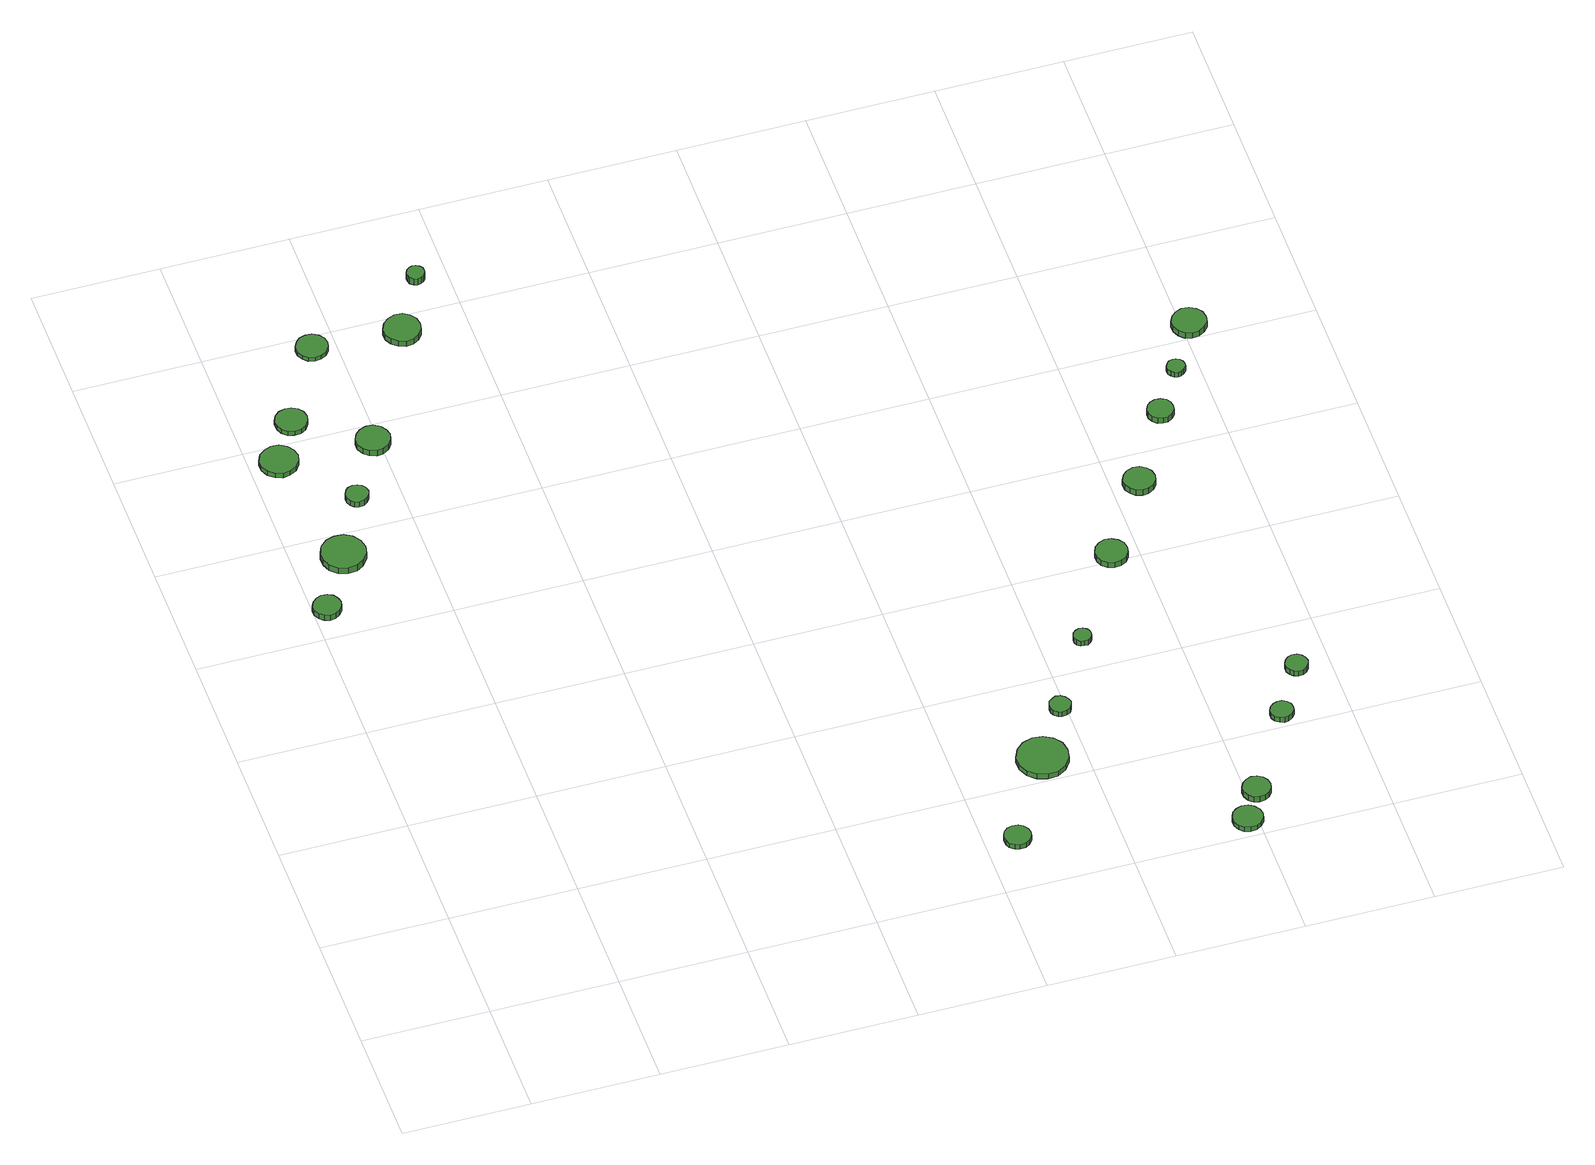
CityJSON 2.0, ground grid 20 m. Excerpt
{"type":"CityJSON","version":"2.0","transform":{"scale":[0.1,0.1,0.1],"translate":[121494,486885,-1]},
"CityObjects":{
"tree1":{"type":"SolitaryVegetationObject","attributes":{"function":"something"},"geometry":[{"type":"MultiSurface","lod":"1","boundaries":[[[0,1,2,3,4,5,6,7,8,9,10,11,12,13,14]],[[15,16,17,18,19,20,21,22,23,24,25,26,27,28,29]],[[0,29,28,1]],[[1,28,27,2]],[[2,27,26,3]],[[3,26,25,4]],[[4,25,24,5]],[[5,24,23,6]],[[6,23,22,7]],[[7,22,21,8]],[[8,21,20,9]],[[9,20,19,10]],[[10,19,18,11]],[[11,18,17,12]],[[12,17,16,13]],[[13,16,15,14]],[[14,15,29,0]]]}]},
"tree2":{"type":"SolitaryVegetationObject","attributes":{"function":"something"},"geometry":[{"type":"MultiSurface","lod":"1","boundaries":[[[30,31,32,33,34,35,36,37,38,39,40,41,42,43,44]],[[45,46,47,48,49,50,51,52,53,54,55,56,57,58,59]],[[30,59,58,31]],[[31,58,57,32]],[[32,57,56,33]],[[33,56,55,34]],[[34,55,54,35]],[[35,54,53,36]],[[36,53,52,37]],[[37,52,51,38]],[[38,51,50,39]],[[39,50,49,40]],[[40,49,48,41]],[[41,48,47,42]],[[42,47,46,43]],[[43,46,45,44]],[[44,45,59,30]]]}]},
"tree3":{"type":"SolitaryVegetationObject","attributes":{"function":"something"},"geometry":[{"type":"MultiSurface","lod":"1","boundaries":[[[60,61,62,63,64,65,66,67,68,69,70,71,72,73,74]],[[75,76,77,78,79,80,81,82,83,84,85,86,87,88,89]],[[60,89,88,61]],[[61,88,87,62]],[[62,87,86,63]],[[63,86,85,64]],[[64,85,84,65]],[[65,84,83,66]],[[66,83,82,67]],[[67,82,81,68]],[[68,81,80,69]],[[69,80,79,70]],[[70,79,78,71]],[[71,78,77,72]],[[72,77,76,73]],[[73,76,75,74]],[[74,75,89,60]]]}]},
"tree4":{"type":"SolitaryVegetationObject","attributes":{"function":"something"},"geometry":[{"type":"MultiSurface","lod":"1","boundaries":[[[90,91,92,93,94,95,96,97,98,99,100,101,102,103,104]],[[105,106,107,108,109,110,111,112,113,114,115,116,117,118,119]],[[90,119,118,91]],[[91,118,117,92]],[[92,117,116,93]],[[93,116,115,94]],[[94,115,114,95]],[[95,114,113,96]],[[96,113,112,97]],[[97,112,111,98]],[[98,111,110,99]],[[99,110,109,100]],[[100,109,108,101]],[[101,108,107,102]],[[102,107,106,103]],[[103,106,105,104]],[[104,105,119,90]]]}]},
"tree5":{"type":"SolitaryVegetationObject","attributes":{"function":"something"},"geometry":[{"type":"MultiSurface","lod":"1","boundaries":[[[120,121,122,123,124,125,126,127,128,129,130,131,132,133,134]],[[135,136,137,138,139,140,141,142,143,144,145,146,147,148,149]],[[120,149,148,121]],[[121,148,147,122]],[[122,147,146,123]],[[123,146,145,124]],[[124,145,144,125]],[[125,144,143,126]],[[126,143,142,127]],[[127,142,141,128]],[[128,141,140,129]],[[129,140,139,130]],[[130,139,138,131]],[[131,138,137,132]],[[132,137,136,133]],[[133,136,135,134]],[[134,135,149,120]]]}]},
"tree6":{"type":"SolitaryVegetationObject","attributes":{"function":"something"},"geometry":[{"type":"MultiSurface","lod":"1","boundaries":[[[150,151,152,153,154,155,156,157,158,159,160,161,162,163,164]],[[165,166,167,168,169,170,171,172,173,174,175,176,177,178,179]],[[150,179,178,151]],[[151,178,177,152]],[[152,177,176,153]],[[153,176,175,154]],[[154,175,174,155]],[[155,174,173,156]],[[156,173,172,157]],[[157,172,171,158]],[[158,171,170,159]],[[159,170,169,160]],[[160,169,168,161]],[[161,168,167,162]],[[162,167,166,163]],[[163,166,165,164]],[[164,165,179,150]]]}]},
"tree7":{"type":"SolitaryVegetationObject","attributes":{"function":"something"},"geometry":[{"type":"MultiSurface","lod":"1","boundaries":[[[180,181,182,183,184,185,186,187,188,189,190,191,192,193,194]],[[195,196,197,198,199,200,201,202,203,204,205,206,207,208,209]],[[180,209,208,181]],[[181,208,207,182]],[[182,207,206,183]],[[183,206,205,184]],[[184,205,204,185]],[[185,204,203,186]],[[186,203,202,187]],[[187,202,201,188]],[[188,201,200,189]],[[189,200,199,190]],[[190,199,198,191]],[[191,198,197,192]],[[192,197,196,193]],[[193,196,195,194]],[[194,195,209,180]]]}]},
"tree8":{"type":"SolitaryVegetationObject","attributes":{"function":"something"},"geometry":[{"type":"MultiSurface","lod":"1","boundaries":[[[210,211,212,213,214,215,216,217,218,219,220,221,222,223,224]],[[225,226,227,228,229,230,231,232,233,234,235,236,237,238,239]],[[210,239,238,211]],[[211,238,237,212]],[[212,237,236,213]],[[213,236,235,214]],[[214,235,234,215]],[[215,234,233,216]],[[216,233,232,217]],[[217,232,231,218]],[[218,231,230,219]],[[219,230,229,220]],[[220,229,228,221]],[[221,228,227,222]],[[222,227,226,223]],[[223,226,225,224]],[[224,225,239,210]]]}]},
"tree9":{"type":"SolitaryVegetationObject","attributes":{"function":"something"},"geometry":[{"type":"MultiSurface","lod":"1","boundaries":[[[240,241,242,243,244,245,246,247,248,249,250,251,252,253,254]],[[255,256,257,258,259,260,261,262,263,264,265,266,267,268,269]],[[240,269,268,241]],[[241,268,267,242]],[[242,267,266,243]],[[243,266,265,244]],[[244,265,264,245]],[[245,264,263,246]],[[246,263,262,247]],[[247,262,261,248]],[[248,261,260,249]],[[249,260,259,250]],[[250,259,258,251]],[[251,258,257,252]],[[252,257,256,253]],[[253,256,255,254]],[[254,255,269,240]]]}]},
"tree10":{"type":"SolitaryVegetationObject","attributes":{"function":"something"},"geometry":[{"type":"MultiSurface","lod":"1","boundaries":[[[270,271,272,273,274,275,276,277,278,279,280,281,282,283,284]],[[285,286,287,288,289,290,291,292,293,294,295,296,297,298,299]],[[270,299,298,271]],[[271,298,297,272]],[[272,297,296,273]],[[273,296,295,274]],[[274,295,294,275]],[[275,294,293,276]],[[276,293,292,277]],[[277,292,291,278]],[[278,291,290,279]],[[279,290,289,280]],[[280,289,288,281]],[[281,288,287,282]],[[282,287,286,283]],[[283,286,285,284]],[[284,285,299,270]]]}]},
"tree11":{"type":"SolitaryVegetationObject","attributes":{"function":"something"},"geometry":[{"type":"MultiSurface","lod":"1","boundaries":[[[300,301,302,303,304,305,306,307,308,309,310,311,312,313,314]],[[315,316,317,318,319,320,321,322,323,324,325,326,327,328,329]],[[300,329,328,301]],[[301,328,327,302]],[[302,327,326,303]],[[303,326,325,304]],[[304,325,324,305]],[[305,324,323,306]],[[306,323,322,307]],[[307,322,321,308]],[[308,321,320,309]],[[309,320,319,310]],[[310,319,318,311]],[[311,318,317,312]],[[312,317,316,313]],[[313,316,315,314]],[[314,315,329,300]]]}]},
"tree12":{"type":"SolitaryVegetationObject","attributes":{"function":"something"},"geometry":[{"type":"MultiSurface","lod":"1","boundaries":[[[330,331,332,333,334,335,336,337,338,339,340,341,342,343,344]],[[345,346,347,348,349,350,351,352,353,354,355,356,357,358,359]],[[330,359,358,331]],[[331,358,357,332]],[[332,357,356,333]],[[333,356,355,334]],[[334,355,354,335]],[[335,354,353,336]],[[336,353,352,337]],[[337,352,351,338]],[[338,351,350,339]],[[339,350,349,340]],[[340,349,348,341]],[[341,348,347,342]],[[342,347,346,343]],[[343,346,345,344]],[[344,345,359,330]]]}]},
"tree13":{"type":"SolitaryVegetationObject","attributes":{"function":"something"},"geometry":[{"type":"MultiSurface","lod":"1","boundaries":[[[360,361,362,363,364,365,366,367,368,369,370,371,372,373,374]],[[375,376,377,378,379,380,381,382,383,384,385,386,387,388,389]],[[360,389,388,361]],[[361,388,387,362]],[[362,387,386,363]],[[363,386,385,364]],[[364,385,384,365]],[[365,384,383,366]],[[366,383,382,367]],[[367,382,381,368]],[[368,381,380,369]],[[369,380,379,370]],[[370,379,378,371]],[[371,378,377,372]],[[372,377,376,373]],[[373,376,375,374]],[[374,375,389,360]]]}]},
"tree14":{"type":"SolitaryVegetationObject","attributes":{"function":"something"},"geometry":[{"type":"MultiSurface","lod":"1","boundaries":[[[390,391,392,393,394,395,396,397,398,399,400,401,402,403,404]],[[405,406,407,408,409,410,411,412,413,414,415,416,417,418,419]],[[390,419,418,391]],[[391,418,417,392]],[[392,417,416,393]],[[393,416,415,394]],[[394,415,414,395]],[[395,414,413,396]],[[396,413,412,397]],[[397,412,411,398]],[[398,411,410,399]],[[399,410,409,400]],[[400,409,408,401]],[[401,408,407,402]],[[402,407,406,403]],[[403,406,405,404]],[[404,405,419,390]]]}]},
"tree15":{"type":"SolitaryVegetationObject","attributes":{"function":"something"},"geometry":[{"type":"MultiSurface","lod":"1","boundaries":[[[420,421,422,423,424,425,426,427,428,429,430,431,432,433,434]],[[435,436,437,438,439,440,441,442,443,444,445,446,447,448,449]],[[420,449,448,421]],[[421,448,447,422]],[[422,447,446,423]],[[423,446,445,424]],[[424,445,444,425]],[[425,444,443,426]],[[426,443,442,427]],[[427,442,441,428]],[[428,441,440,429]],[[429,440,439,430]],[[430,439,438,431]],[[431,438,437,432]],[[432,437,436,433]],[[433,436,435,434]],[[434,435,449,420]]]}]},
"tree16":{"type":"SolitaryVegetationObject","attributes":{"function":"something"},"geometry":[{"type":"MultiSurface","lod":"1","boundaries":[[[450,451,452,453,454,455,456,457,458,459,460,461,462,463,464]],[[465,466,467,468,469,470,471,472,473,474,475,476,477,478,479]],[[450,479,478,451]],[[451,478,477,452]],[[452,477,476,453]],[[453,476,475,454]],[[454,475,474,455]],[[455,474,473,456]],[[456,473,472,457]],[[457,472,471,458]],[[458,471,470,459]],[[459,470,469,460]],[[460,469,468,461]],[[461,468,467,462]],[[462,467,466,463]],[[463,466,465,464]],[[464,465,479,450]]]}]},
"tree17":{"type":"SolitaryVegetationObject","attributes":{"function":"something"},"geometry":[{"type":"MultiSurface","lod":"1","boundaries":[[[480,481,482,483,484,485,486,487,488,489,490,491,492,493,494]],[[495,496,497,498,499,500,501,502,503,504,505,506,507,508,509]],[[480,509,508,481]],[[481,508,507,482]],[[482,507,506,483]],[[483,506,505,484]],[[484,505,504,485]],[[485,504,503,486]],[[486,503,502,487]],[[487,502,501,488]],[[488,501,500,489]],[[489,500,499,490]],[[490,499,498,491]],[[491,498,497,492]],[[492,497,496,493]],[[493,496,495,494]],[[494,495,509,480]]]}]},
"tree18":{"type":"SolitaryVegetationObject","attributes":{"function":"something"},"geometry":[{"type":"MultiSurface","lod":"1","boundaries":[[[510,511,512,513,514,515,516,517,518,519,520,521,522,523,524]],[[525,526,527,528,529,530,531,532,533,534,535,536,537,538,539]],[[510,539,538,511]],[[511,538,537,512]],[[512,537,536,513]],[[513,536,535,514]],[[514,535,534,515]],[[515,534,533,516]],[[516,533,532,517]],[[517,532,531,518]],[[518,531,530,519]],[[519,530,529,520]],[[520,529,528,521]],[[521,528,527,522]],[[522,527,526,523]],[[523,526,525,524]],[[524,525,539,510]]]}]},
"tree19":{"type":"SolitaryVegetationObject","attributes":{"function":"something"},"geometry":[{"type":"MultiSurface","lod":"1","boundaries":[[[540,541,542,543,544,545,546,547,548,549,550,551,552,553,554]],[[555,556,557,558,559,560,561,562,563,564,565,566,567,568,569]],[[540,569,568,541]],[[541,568,567,542]],[[542,567,566,543]],[[543,566,565,544]],[[544,565,564,545]],[[545,564,563,546]],[[546,563,562,547]],[[547,562,561,548]],[[548,561,560,549]],[[549,560,559,550]],[[550,559,558,551]],[[551,558,557,552]],[[552,557,556,553]],[[553,556,555,554]],[[554,555,569,540]]]}]},
"tree20":{"type":"SolitaryVegetationObject","attributes":{"function":"something"},"geometry":[{"type":"MultiSurface","lod":"1","boundaries":[[[570,571,572,573,574,575,576,577,578,579,580,581,582,583,584]],[[585,586,587,588,589,590,591,592,593,594,595,596,597,598,599]],[[570,599,598,571]],[[571,598,597,572]],[[572,597,596,573]],[[573,596,595,574]],[[574,595,594,575]],[[575,594,593,576]],[[576,593,592,577]],[[577,592,591,578]],[[578,591,590,579]],[[579,590,589,580]],[[580,589,588,581]],[[581,588,587,582]],[[582,587,586,583]],[[583,586,585,584]],[[584,585,599,570]]]}]},
"tree21":{"type":"SolitaryVegetationObject","attributes":{"function":"something"},"geometry":[{"type":"MultiSurface","lod":"1","boundaries":[[[600,601,602,603,604,605,606,607,608,609,610,611,612,613,614]],[[615,616,617,618,619,620,621,622,623,624,625,626,627,628,629]],[[600,629,628,601]],[[601,628,627,602]],[[602,627,626,603]],[[603,626,625,604]],[[604,625,624,605]],[[605,624,623,606]],[[606,623,622,607]],[[607,622,621,608]],[[608,621,620,609]],[[609,620,619,610]],[[610,619,618,611]],[[611,618,617,612]],[[612,617,616,613]],[[613,616,615,614]],[[614,615,629,600]]]}]},
"tree22":{"type":"SolitaryVegetationObject","attributes":{"function":"something"},"geometry":[{"type":"MultiSurface","lod":"1","boundaries":[[[630,631,632,633,634,635,636,637,638,639,640,641,642,643,644]],[[645,646,647,648,649,650,651,652,653,654,655,656,657,658,659]],[[630,659,658,631]],[[631,658,657,632]],[[632,657,656,633]],[[633,656,655,634]],[[634,655,654,635]],[[635,654,653,636]],[[636,653,652,637]],[[637,652,651,638]],[[638,651,650,639]],[[639,650,649,640]],[[640,649,648,641]],[[641,648,647,642]],[[642,647,646,643]],[[643,646,645,644]],[[644,645,659,630]]]}]}
},
"vertices":[
[43,858,17],[41,866,17],[36,874,17],[28,878,17],[19,879,17],[11,876,17],[4,870,17],[0,862,17],[0,853,17],[4,845,17],[11,839,17],[19,836,17],[28,837,17],[36,842,17],[41,849,17],[41,849,6],[36,842,6],[28,837,6],[19,836,6],[11,839,6],[4,845,6],[0,853,6],[0,862,6],[4,870,6],[11,876,6],[19,879,6],[28,878,6],[36,874,6],[41,866,6],[43,858,6],
[112,954,18],[109,968,18],[100,980,18],[88,987,18],[74,988,18],[60,984,18],[49,974,18],[44,961,18],[44,947,18],[49,934,18],[60,924,18],[74,920,18],[88,921,18],[100,928,18],[109,940,18],[109,940,6],[100,928,6],[88,921,6],[74,920,6],[60,924,6],[49,934,6],[44,947,6],[44,961,6],[49,974,6],[60,984,6],[74,988,6],[88,987,6],[100,980,6],[109,968,6],[112,954,6],
[75,1166,15],[72,1178,15],[65,1187,15],[54,1194,15],[42,1195,15],[31,1191,15],[21,1183,15],[16,1172,15],[16,1160,15],[21,1148,15],[31,1140,15],[42,1136,15],[54,1138,15],[65,1144,15],[72,1154,15],[72,1154,6],[65,1144,6],[54,1138,6],[42,1136,6],[31,1140,6],[21,1148,6],[16,1160,6],[16,1172,6],[21,1183,6],[31,1191,6],[42,1195,6],[54,1194,6],[65,1187,6],[72,1178,6],[75,1166,6],
[151,1063,17],[149,1070,17],[145,1076,17],[139,1079,17],[131,1080,17],[124,1078,17],[119,1073,17],[116,1066,17],[116,1059,17],[119,1052,17],[124,1047,17],[131,1045,17],[139,1046,17],[145,1050,17],[149,1055,17],[149,1055,6],[145,1050,6],[139,1046,6],[131,1045,6],[124,1047,6],[119,1052,6],[116,1059,6],[116,1066,6],[119,1073,6],[124,1078,6],[131,1080,6],[139,1079,6],[145,1076,6],[149,1070,6],[151,1063,6],
[112,1239,14],[110,1249,14],[104,1257,14],[95,1262,14],[85,1263,14],[75,1260,14],[67,1253,14],[63,1244,14],[63,1234,14],[67,1224,14],[75,1217,14],[85,1214,14],[95,1215,14],[104,1220,14],[110,1229,14],[110,1229,6],[104,1220,6],[95,1215,6],[85,1214,6],[75,1217,6],[67,1224,6],[63,1234,6],[63,1244,6],[67,1253,6],[75,1260,6],[85,1263,6],[95,1262,6],[104,1257,6],[110,1249,6],[112,1239,6],
[217,1164,17],[214,1174,17],[208,1183,17],[198,1189,17],[188,1190,17],[177,1186,17],[169,1179,17],[164,1169,17],[164,1158,17],[169,1148,17],[177,1141,17],[188,1137,17],[198,1138,17],[208,1144,17],[214,1153,17],[214,1153,6],[208,1144,6],[198,1138,6],[188,1137,6],[177,1141,6],[169,1148,6],[164,1158,6],[164,1169,6],[169,1179,6],[177,1186,6],[188,1190,6],[198,1189,6],[208,1183,6],[214,1174,6],[217,1164,6],
[187,1374,14],[185,1384,14],[179,1392,14],[170,1397,14],[160,1398,14],[150,1395,14],[143,1388,14],[138,1379,14],[138,1369,14],[143,1360,14],[150,1353,14],[160,1350,14],[170,1351,14],[179,1356,14],[185,1364,14],[185,1364,6],[179,1356,6],[170,1351,6],[160,1350,6],[150,1353,6],[143,1360,6],[138,1369,6],[138,1379,6],[143,1388,6],[150,1395,6],[160,1398,6],[170,1397,6],[179,1392,6],[185,1384,6],[187,1374,6],
[328,1366,17],[326,1378,17],[319,1388,17],[309,1394,17],[297,1395,17],[286,1391,17],[277,1383,17],[272,1372,17],[272,1360,17],[277,1350,17],[286,1342,17],[297,1338,17],[309,1339,17],[319,1345,17],[326,1355,17],[326,1355,6],[319,1345,6],[309,1339,6],[297,1338,6],[286,1342,6],[277,1350,6],[272,1360,6],[272,1372,6],[277,1383,6],[286,1391,6],[297,1395,6],[309,1394,6],[319,1388,6],[326,1378,6],[328,1366,6],
[366,1465,21],[365,1471,21],[362,1475,21],[357,1478,21],[351,1479,21],[346,1477,21],[341,1473,21],[339,1468,21],[339,1462,21],[341,1457,21],[346,1453,21],[351,1451,21],[357,1452,21],[362,1455,21],[365,1460,21],[365,1460,8],[362,1455,8],[357,1452,8],[351,1451,8],[346,1453,8],[341,1457,8],[339,1462,8],[339,1468,8],[341,1473,8],[346,1477,8],[351,1479,8],[357,1478,8],[362,1475,8],[365,1471,8],[366,1465,8],
[870,99,16],[868,107,16],[863,114,16],[856,118,16],[847,119,16],[839,117,16],[832,111,16],[829,103,16],[829,94,16],[832,86,16],[839,81,16],[847,78,16],[856,79,16],[863,83,16],[868,90,16],[868,90,7],[863,83,7],[856,79,7],[847,78,7],[839,81,7],[832,86,7],[829,94,7],[829,103,7],[832,111,7],[839,117,7],[847,119,7],[856,118,7],[863,114,7],[868,107,7],[870,99,7],
[973,243,16],[970,259,16],[960,272,16],[946,280,16],[930,282,16],[914,277,16],[902,266,16],[895,251,16],[895,235,16],[902,220,16],[914,209,16],[930,204,16],[946,205,16],[960,213,16],[970,227,16],[970,227,6],[960,213,6],[946,205,6],[930,204,6],[914,209,6],[902,220,6],[895,235,6],[895,251,6],[902,266,6],[914,277,6],[930,282,6],[946,280,6],[960,272,6],[970,259,6],[973,243,6],
[1008,336,16],[1006,343,16],[1002,348,16],[996,352,16],[989,353,16],[983,350,16],[977,346,16],[975,339,16],[975,332,16],[977,326,16],[983,321,16],[989,319,16],[996,320,16],[1002,323,16],[1006,329,16],[1006,329,6],[1002,323,6],[996,320,6],[989,319,6],[983,321,6],[977,326,6],[975,332,6],[975,339,6],[977,346,6],[983,350,6],[989,353,6],[996,352,6],[1002,348,6],[1006,343,6],[1008,336,6],
[1208,32,16],[1206,41,16],[1200,49,16],[1192,54,16],[1182,55,16],[1173,52,16],[1166,46,16],[1162,37,16],[1162,27,16],[1166,18,16],[1173,12,16],[1182,9,16],[1192,10,16],[1200,15,16],[1206,22,16],[1206,22,7],[1200,15,7],[1192,10,7],[1182,9,7],[1173,12,7],[1166,18,7],[1162,27,7],[1162,37,7],[1166,46,7],[1173,52,7],[1182,55,7],[1192,54,7],[1200,49,7],[1206,41,7],[1208,32,7],
[1079,461,16],[1078,467,16],[1075,471,16],[1070,474,16],[1064,475,16],[1059,473,16],[1054,469,16],[1052,464,16],[1052,458,16],[1054,453,16],[1059,449,16],[1064,448,16],[1070,448,16],[1075,451,16],[1078,456,16],[1078,456,6],[1075,451,6],[1070,448,6],[1064,448,6],[1059,449,6],[1054,453,6],[1052,458,6],[1052,464,6],[1054,469,6],[1059,473,6],[1064,475,6],[1070,474,6],[1075,471,6],[1078,467,6],[1079,461,6],
[1237,85,17],[1235,94,17],[1230,101,17],[1222,106,17],[1213,107,17],[1205,104,17],[1198,98,17],[1194,90,17],[1194,81,17],[1198,72,17],[1205,66,17],[1213,64,17],[1222,65,17],[1230,69,17],[1235,76,17],[1235,76,6],[1230,69,6],[1222,65,6],[1213,64,6],[1205,66,6],[1198,72,6],[1194,81,6],[1194,90,6],[1198,98,6],[1205,104,6],[1213,107,6],[1222,106,6],[1230,101,6],[1235,94,6],[1237,85,6],
[1183,612,17],[1181,622,17],[1175,630,17],[1166,635,17],[1156,637,17],[1146,633,17],[1138,626,17],[1134,617,17],[1134,607,17],[1138,597,17],[1146,590,17],[1156,587,17],[1166,588,17],[1175,593,17],[1181,602,17],[1181,602,6],[1175,593,6],[1166,588,6],[1156,587,6],[1146,590,6],[1138,597,6],[1134,607,6],[1134,617,6],[1138,626,6],[1146,633,6],[1156,637,6],[1166,635,6],[1175,630,6],[1181,622,6],[1183,612,6],
[1317,226,16],[1316,233,16],[1311,239,16],[1305,243,16],[1298,243,16],[1291,241,16],[1285,236,16],[1282,230,16],[1282,222,16],[1285,215,16],[1291,211,16],[1298,208,16],[1305,209,16],[1311,213,16],[1316,219,16],[1316,219,6],[1311,213,6],[1305,209,6],[1298,208,6],[1291,211,6],[1285,215,6],[1282,222,6],[1282,230,6],[1285,236,6],[1291,241,6],[1298,243,6],[1305,243,6],[1311,239,6],[1316,233,6],[1317,226,6],
[1367,310,16],[1365,317,16],[1361,323,16],[1355,327,16],[1347,328,16],[1340,325,16],[1335,320,16],[1332,314,16],[1332,306,16],[1335,300,16],[1340,295,16],[1347,292,16],[1355,293,16],[1361,297,16],[1365,303,16],[1365,303,6],[1361,297,6],[1355,293,6],[1347,292,6],[1340,295,6],[1335,300,6],[1332,306,6],[1332,314,6],[1335,320,6],[1340,325,6],[1347,328,6],[1355,327,6],[1361,323,6],[1365,317,6],[1367,310,6],
[1267,740,17],[1265,750,17],[1259,758,17],[1250,764,17],[1240,765,17],[1230,761,17],[1223,755,17],[1218,745,17],[1218,735,17],[1223,726,17],[1230,719,17],[1240,716,17],[1250,717,17],[1259,722,17],[1265,730,17],[1265,730,6],[1259,722,6],[1250,717,6],[1240,716,6],[1230,719,6],[1223,726,6],[1218,735,6],[1218,745,6],[1223,755,6],[1230,761,6],[1240,765,6],[1250,764,6],[1259,758,6],[1265,750,6],[1267,740,6],
[1336,868,17],[1335,876,17],[1330,883,17],[1322,887,17],[1314,888,17],[1306,885,17],[1300,880,17],[1296,872,17],[1296,864,17],[1300,856,17],[1306,850,17],[1314,848,17],[1322,848,17],[1330,853,17],[1335,859,17],[1335,859,6],[1330,853,6],[1322,848,6],[1314,848,6],[1306,850,6],[1300,856,6],[1296,864,6],[1296,872,6],[1300,880,6],[1306,885,6],[1314,888,6],[1322,887,6],[1330,883,6],[1335,876,6],[1336,868,6],
[1379,945,16],[1378,951,16],[1374,956,16],[1369,959,16],[1364,959,16],[1358,958,16],[1354,954,16],[1351,948,16],[1351,942,16],[1354,937,16],[1358,933,16],[1364,931,16],[1369,932,16],[1374,935,16],[1378,940,16],[1378,940,6],[1374,935,6],[1369,932,6],[1364,931,6],[1358,933,6],[1354,937,6],[1351,942,6],[1351,948,6],[1354,954,6],[1358,958,6],[1364,959,6],[1369,959,6],[1374,956,6],[1378,951,6],[1379,945,6],
[1438,1027,17],[1436,1038,17],[1429,1047,17],[1419,1053,17],[1408,1054,17],[1398,1050,17],[1390,1043,17],[1385,1033,17],[1385,1022,17],[1390,1012,17],[1398,1004,17],[1408,1001,17],[1419,1002,17],[1429,1008,17],[1436,1016,17],[1436,1016,6],[1429,1008,6],[1419,1002,6],[1408,1001,6],[1398,1004,6],[1390,1012,6],[1385,1022,6],[1385,1033,6],[1390,1043,6],[1398,1050,6],[1408,1054,6],[1419,1053,6],[1429,1047,6],[1436,1038,6],[1438,1027,6]
]}
